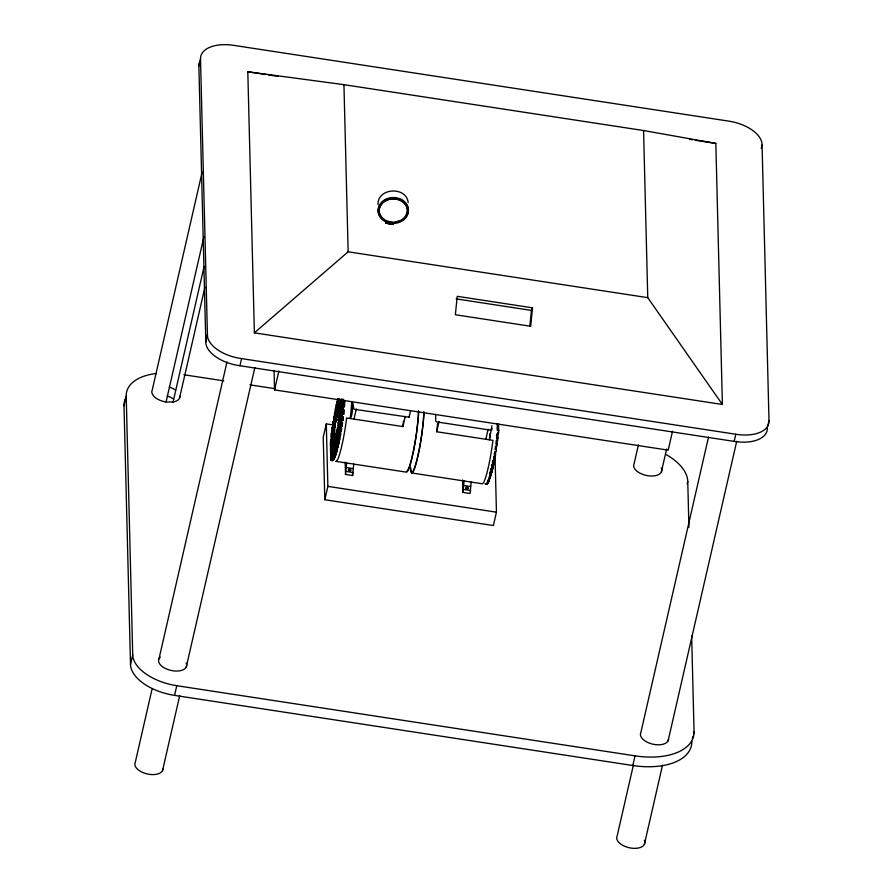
<?xml version="1.0" encoding="UTF-8"?>
<svg xmlns="http://www.w3.org/2000/svg" width="893" height="893" viewBox="0 0 893 893"><rect width="100%" height="100%" fill="white"/><g stroke="black" fill="none" stroke-linecap="round" stroke-linejoin="round"><path stroke-width="1.34" d="M378.018 204.62C377.159 187.809 406.415 185.945 408.179 202.566M338.737 437.425L338.358 422.043L338.235 439.858L339.563 440.059L340.077 437.626L338.737 437.425L338.157 398.925M342.912 400.008L342.789 409.876L344.118 410.077L343.66 414.408L342.32 414.196L341.941 399.004M343.079 406.561L344.419 406.761L344.564 404.886A35.966 4.119 -81.3 0 0 344.787 401.27M485.1 483.626L486.83 484.386L485.491 484.173L486.049 483.883C489.498 483.984 485.39 484.341 486.975 482.778L488.304 482.979L488.672 482.253L487.332 482.053L487.868 480.959L489.386 480.791L488.225 480.054L488.761 478.425L490.09 478.637L490.447 477.554L489.107 477.353L489.632 475.735L491.083 475.589L491.317 474.663L489.989 474.462L490.503 472.419L491.831 472.62L492.177 471.258L490.849 471.058L491.362 469.015L492.702 469.227L492.869 468.546L493.036 467.731L491.708 467.53L492.21 465.097L493.55 465.298L493.885 463.679L492.545 463.478L493.059 461.045L494.387 461.246L494.622 460.152L494.722 459.538L493.394 459.326L493.885 456.479L495.224 456.68L495.559 454.783L494.22 454.57L494.722 451.724L496.05 451.925L496.374 449.849L495.046 449.648L495.526 446.266L496.865 446.467L497.189 444.223L495.849 444.011L496.329 440.461L497.658 440.673L497.97 438.028L496.642 437.816L497.1 433.496L498.439 433.697L498.562 432.446L498.729 430.381L497.401 430.18L497.546 428.294A35.966 4.119 -81.3 0 0 497.769 424.677M529.828 326.202L531.435 310.407L532.541 307.839L457.238 296.309L455.363 314.738L530.665 326.269L532.541 307.839M331.984 440.082L330.656 439.881L330.365 443.419L330.778 460.007L332.509 460.766L333.067 460.464L331.738 460.263L331.113 435.706L331.426 432.926L332.765 433.127M418.605 412.711A36.233 4.152 -81.3 0 1 418.036 420.48L417.053 429.321A36.233 4.152 -81.3 0 1 406.215 472.118L335.723 461.335A36.233 4.152 -81.3 0 0 346.573 418.538L346.629 417.969L402.888 426.575L403.502 421.061M411.55 472.944L482.041 483.727A36.233 4.152 -81.3 0 0 492.88 440.93L492.947 440.361L436.688 431.754L437.603 423.472M341.026 400.075L341.528 420.391L342.867 420.603L343.347 417.053L342.008 416.841L342.32 414.196M353.74 464.092L352.623 475.534L345.513 474.44L346.618 462.998M471.191 482.03L470.031 493.505L462.92 492.411L464.081 480.947M333.926 456.658L333.993 459.359L332.654 459.158L331.906 429.354L332.229 427.1L333.558 427.3M335.333 422.556L335.199 417.098L333.87 416.886L334.886 457.54L333.558 457.339L333.033 421.641L334.373 421.853L334.44 424.633M340.054 399.138L340.4 428.104L341.74 428.305L341.238 431.163L339.909 430.951L339.106 399.093M340.724 426.028L342.064 426.229L342.544 422.847L341.215 422.646L341.528 420.391M333.033 421.641L333.915 456.435L335.243 456.636L335.779 455.017L334.44 454.805L333.87 416.886M339.072 435.706L340.412 435.918L340.903 433.06L339.574 432.859L339.909 430.951M336.873 408.481L335.545 408.268L335.21 409.887L335.087 427.702L334.696 412.32L334.362 414.039L335.321 452.115L336.65 452.316L336.125 453.934L334.797 453.733L334.44 454.805M337.721 404.551L336.393 404.35L336.047 405.835L335.902 422.289L335.545 408.268M337.041 430.013L337.543 427.457L337.9 441.477L339.228 441.678L338.726 444.111L337.387 443.91L337.041 430.013L338.369 430.225M337.387 443.91L337.041 445.395L338.38 445.607L337.867 447.65L336.527 447.438L336.694 431.509L337.041 445.395M337.9 441.477L338.235 439.858M351.675 402.319A35.966 4.119 -81.3 0 1 350.19 418.516C354.554 413.716 350.659 392.507 353.963 409.251L409.094 417.198M767.634 426.597L768.996 420.648L762.064 144.9A33.409 17.905 12.9 0 0 727.974 121.002L233.642 45.342A34.235 18.34 12.9 0 0 200.501 58.949L198.871 66.082L205.803 341.807A33.253 17.815 12.9 0 0 239.949 365.739L734.158 441.388A33.711 18.061 12.9 0 0 767.366 427.792M691.841 741.279A60.97 32.673 12.9 0 1 632.813 765.513L174.57 695.379A44.248 23.709 12.9 0 1 130.512 664.492L124.004 405.757L126.214 396.09A55.288 29.625 12.9 0 1 156.454 373.486M202.209 171.847L152.234 390.029A14.321 7.669 12.9 0 0 166.065 401.984L173.075 402.006A14.321 7.669 12.9 0 0 179.928 396.291M166.065 401.984L203.939 236.645M173.075 402.006L204.106 266.482M179.504 398.245L204.955 287.122M130.512 664.492L132.722 654.815L126.214 396.09M205.803 341.807L207.433 334.663L200.501 58.949M152.167 688.603L135.278 762.354A14.321 7.669 12.9 0 0 147.278 773.963A14.321 7.669 12.9 0 0 162.984 768.616M158.999 658.811L226.967 362.033M239.949 365.739L241.579 358.606A33.253 17.815 12.9 0 1 207.433 334.663M174.57 695.379L176.781 685.701A44.248 23.709 12.9 0 1 132.722 654.815M162.548 770.57L179.75 695.48M186.269 667.026L254.862 367.536M672.529 431.185L668.187 450.15L274.564 389.895L278.906 370.93M333.078 424.901L326.291 423.862L323.233 437.224L324.806 499.734L493.394 525.53L496.452 512.18L495.012 455.229M393.411 223.038L393.545 224.221L391.826 224.255L385.698 223.027L386.267 220.582M324.806 499.734L327.865 486.372L326.291 423.862M353.974 419.085L356.296 408.949M402.888 426.575L405.21 416.439M409.072 417.321L410.534 410.936M436.688 431.754L439.01 421.608M485.825 439.267L488.158 429.131M491.931 425.76L489.386 439.814A35.966 4.119 -81.3 0 0 490.134 433.272M638.428 444.803L634.086 463.78A14.321 7.669 12.9 0 0 647.916 475.735A14.321 7.669 12.9 0 0 661.255 467.932M661.356 471.995L666.636 448.956M761.249 148.472L762.064 144.9M687.208 483.816L687.766 481.394A54.116 28.989 12.9 0 0 666.379 454.693M632.813 765.513L635.023 755.846A60.97 32.673 12.9 0 0 694.051 731.613L691.64 635.693M633.405 765.033L617.13 836.105A14.321 7.669 12.9 0 0 630.96 848.06A14.321 7.669 12.9 0 0 644.3 840.268M708.506 437.135L640.85 732.561A14.321 7.669 12.9 0 0 652.839 744.17A14.321 7.669 12.9 0 0 668.544 738.824M734.158 441.388L735.799 434.244A33.711 18.061 12.9 0 0 768.996 420.648M644.4 844.32L662.517 765.212M668.12 740.788L736.714 441.287M692.399 738.868L692.946 736.446M693.504 734.024L694.051 731.613M338.592 401.147L337.253 400.946L336.907 402.308L336.739 418.237L336.393 404.35M335.321 452.115L335.668 450.842L336.996 451.043L337.521 449L336.181 448.799L336.527 447.438M333.915 456.435L333.558 457.339M332.654 459.158L332.229 427.1M333.993 459.359L333.446 460.263L331.738 460.263M333.011 458.433L334.35 458.634L334.886 457.54M254.371 332.843L348.147 251.804L647.76 297.659L722.392 404.484L254.371 332.843L247.808 71.775L343.939 84.668L643.563 130.534L715.829 143.405L722.392 404.484M339.496 414.497L338.157 414.285L337.61 415.245L337.253 400.946M335.779 455.017L335.824 434.5L336.181 448.799M331.057 460.621L330.656 439.881M247.808 71.775L265.701 74.51M268.447 74.934L278.091 76.407M689.675 139.397L692.421 139.821M695.178 140.246L715.829 143.405M456.133 298.876L531.435 310.407M241.579 358.606L735.799 434.244M183.869 374.747L223.786 380.853M249.928 384.85L274.698 388.645M491.998 428.406L491.786 429.979L490.938 430.225L436.454 421.864L435.784 421.284L435.605 414.352M338.536 414.43L339.876 414.631M337.264 416.328L338.592 416.529M338.659 418.917L339.987 419.13M333.536 418.795L334.864 418.996M336.404 419.732L337.733 419.933M332.709 423.717L334.049 423.929M337.878 425.559L339.206 425.76M331.906 429.354L333.245 429.555M336.181 433.418L337.509 433.63M336.181 433.551L337.509 433.752M335.277 435.46L336.616 435.661M330.778 460.007L332.118 460.208M346.093 467.486L353.215 468.579M463.5 485.457L470.622 486.551M346.194 471.459L353.315 472.553M463.601 489.431L470.711 490.514M327.865 486.372L496.452 512.18M176.781 685.701L635.023 755.846M379.893 214.141L381.557 217.2A14.154 11.843 -1.4 0 0 390.609 222.123L394.293 222.279A14.154 11.843 -1.4 0 0 407.175 212.601A14.154 11.843 -1.4 0 0 399.45 199.764L395.945 198.815A14.154 11.843 -1.4 0 0 379.905 214.454M385.698 223.027L385.542 221.285A3.996 2.143 12.9 0 0 386.1 222.457M687.766 481.394L688.916 527.272M643.563 130.534L647.76 297.659M498.562 423.829L498.729 430.381M498.194 424.041L498.439 433.697M497.836 432.491L497.97 438.028M497.234 423.628L497.401 430.18M497.044 438.798L497.189 444.223M496.575 435.058L496.642 437.816M496.274 445.819L496.374 449.849M495.481 452.003L495.559 454.783M495.157 453.957L495.224 456.68M494.633 455.664L494.722 459.538M494.264 456.122L494.387 461.246M493.784 459.783L493.885 463.679M493.416 460.208L493.55 465.298M492.969 464.952L493.036 467.731M492.489 460.877L492.545 463.478M492.59 465.052L492.702 469.227M492.121 468.713L492.177 471.258M491.63 464.751L491.708 467.53M491.742 468.725L491.831 472.62M491.25 472.096L491.317 474.663M490.782 468.512L490.849 471.058M490.871 472.062L490.971 475.936M489.922 471.895L489.989 474.462M490.023 475.857L490.09 478.637M489.141 478.469L489.208 481.16M488.237 480.278L488.304 482.979M462.607 479.988L462.92 492.411M343.939 84.668L348.147 251.804M352.556 472.765L352.623 475.534M344.251 400.209L344.419 406.761M345.2 462.016L345.513 474.44M343.28 399.204L343.347 401.973M343.515 408.882L343.66 414.408M342.544 400.22L342.789 409.876M342.354 400.276L342.454 404.339M342.767 416.54L342.867 420.603M341.572 399.182L342.008 416.841M341.45 402.029L341.584 407.409M341.963 422.199L342.064 426.229M340.624 399.495L341.215 422.646M340.546 403.457L340.679 408.994M341.137 426.999L341.238 431.163M340.769 427.602L340.836 430.337M339.697 400.276L340.4 428.104M339.653 405.589L339.775 410.758M340.311 432.045L340.412 435.918M339.943 432.268L340.01 434.947M338.715 398.747L339.574 432.859M338.748 407.654L338.882 412.845M339.496 437.458L339.563 440.059M339.106 436.588L339.195 440.405M337.777 398.903L338.157 414.285M337.867 409.909L338 415.267M338.648 441.332L338.726 444.111M336.974 412.298L337.108 417.399M337.788 444.87L337.867 447.65M337.42 445.105L337.487 447.706M336.069 413.816L336.226 420.223M336.94 448.487L336.996 451.043M336.561 448.442L336.65 452.316M336.058 451.211L336.125 453.934M335.176 453.856L335.243 456.636M334.283 455.91L334.35 458.634M331.426 432.926L332.107 460.062M274.073 370.439L274.564 389.895M124.004 405.757A55.288 29.625 12.9 0 1 125.656 398.2M167.27 396.079A14.321 7.669 12.9 0 1 173.622 399.082M186.157 662.974A14.321 7.669 12.9 0 1 170.987 670.42A14.321 7.669 12.9 0 1 160.349 657.136M169.324 387.115A14.321 7.669 12.9 0 1 175.675 390.107M198.882 66.037A34.235 18.34 12.9 0 1 199.898 61.36M401.75 220.56A15.114 12.647 -1.4 0 0 399.863 198.726L396.112 197.71A15.114 12.647 -1.4 0 0 381.836 201.963L379.659 204.743A15.114 12.647 -1.4 0 0 383.376 219.801M386.669 221.587A15.114 12.647 -1.4 0 1 384.403 220.471M392.273 223.864A3.996 2.143 12.9 0 1 386.736 223.016M406.884 213.293A14.154 11.843 -1.4 0 1 406.002 215.224M400.153 220.448A14.154 11.843 -1.4 0 1 395.51 221.832M390.598 221.81A14.154 11.843 -1.4 0 1 388.221 221.263M384.001 219.187A14.154 11.843 -1.4 0 1 381.545 216.887M423.941 413.526A36.233 4.152 -81.3 0 1 423.382 421.295L422.4 430.147A36.233 4.152 -81.3 0 1 415.055 466.939A36.233 4.152 -81.3 0 1 410.389 467.017M423.862 411.517A35.318 4.052 -81.3 0 1 423.226 421.697L422.266 430.326A35.318 4.052 -81.3 0 1 415.39 465.32A35.318 4.052 -81.3 0 1 410.624 467.832M418.527 410.702A35.318 4.052 -81.3 0 1 417.891 420.882L416.931 429.5A35.318 4.052 -81.3 0 1 406.36 471.225M381.847 202.588L379.681 205.368A15.114 12.647 -1.4 0 0 386.68 222.212A15.114 12.647 -1.4 0 0 406.884 216.195A15.114 12.647 -1.4 0 0 399.874 199.351L396.135 198.335A15.114 12.647 -1.4 0 0 381.847 202.588M399.45 200.077L395.945 199.128A14.154 11.843 -1.4 0 0 379.905 214.767L381.568 217.512A14.154 11.843 -1.4 0 0 403.982 218.45A14.154 11.843 -1.4 0 0 399.45 200.077M466.179 488.371A1.362 0.726 12.9 0 0 468.401 488.382A1.362 0.726 12.9 0 0 466.749 487.221A1.362 0.726 12.9 0 0 466.179 488.371M348.772 470.399A1.362 0.726 12.9 0 0 350.994 470.41A1.362 0.726 12.9 0 0 349.342 469.249A1.362 0.726 12.9 0 0 348.772 470.399"/></g></svg>
